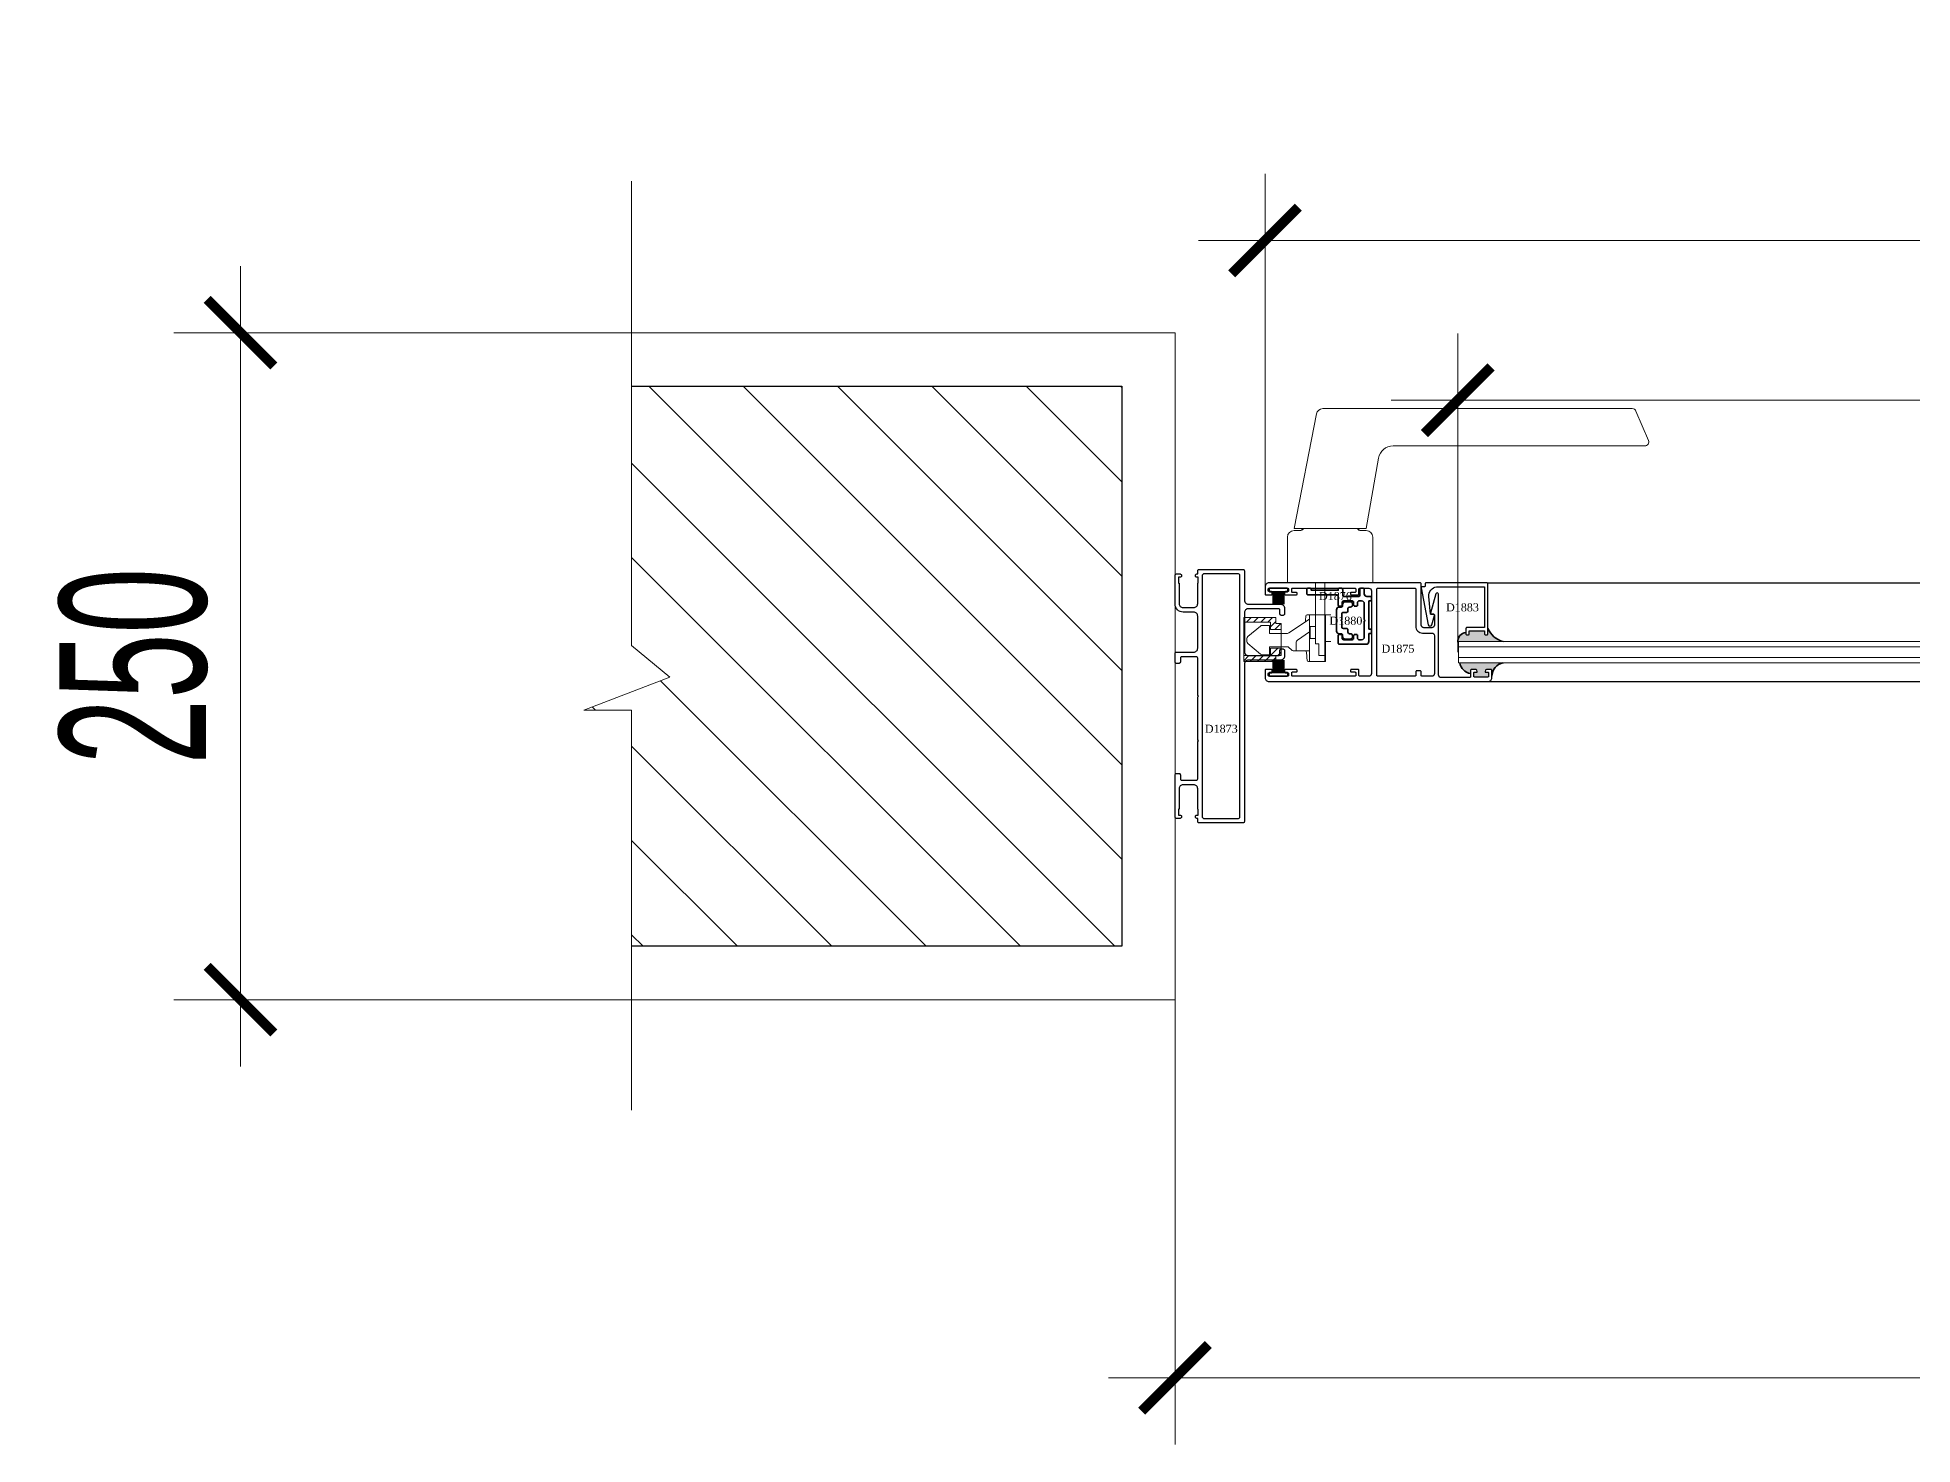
# Model space of a CAD drawing. Header units: millimetres. Extents: x 1336014 to 2939047, y -333549 to -60566.
# Drawn here: x 1472036 to 1472738, y -217175 to -216648 of the extents above; entities that cross this region are included whole.
import ezdxf

# ---------------------------------------------------------------- set-up
doc = ezdxf.new("R2010")
doc.units = ezdxf.units.MM
doc.header["$MEASUREMENT"] = 0
for name, color, linetype, lineweight in [('01.Cut', 255, 'Continuous', 35), ('08.Dim', 156, 'Continuous', 15), ('09.Hatch', 250, 'Continuous', 5), ('Khóa cửa nhôm', 56, 'Continuous', 5), ('kính', 54, 'Continuous', 9), ('nep', 9, 'Continuous', 15), ('wall', 4, 'Continuous', 9)]:
    doc.layers.add(name, color=color, linetype=linetype, lineweight=lineweight)
doc.layers.add('I. Hatch', color=8, linetype='Continuous')
doc.styles.add('(Mark cn big5)', font='', dxfattribs={"height": 9})
doc.styles.add('TT5_Text Dim', font='hoatbif.shx', dxfattribs={"width": 0.6})
doc.styles.get('(Mark cn big5)').set_extended_font_data('经典宋体繁')
doc.dimstyles.new('TT5_Dim 1-25', dxfattribs={"dimscale": 25, "dimtxt": 2.2, "dimasz": 1, "dimexe": 1, "dimexo": 0, "dimgap": 0.5, "dimtad": 1, "dimdec": 0, "dimzin": 0, "dimdsep": 46, "dimtxsty": 'TT5_Text Dim', "dimblk": 'ARCHTICK', "dimcen": 0, "dimdle": 1, "dimclrd": 256, "dimclre": 256, "dimclrt": 1, "dimadec": 0, "dimazin": 0, "dimtfac": 0.015, "dimtdec": 0, "dimtix": 1, "dimtmove": 2, "dimatfit": 3, "dimldrblk": 'DOT', "dimfxl": 1, "dimtolj": 1, "dimtzin": 0, "dimlwd": -1, "dimlwe": -1, "dimarcsym": 1})

# ---------------------------------------------------------------- blocks, each defined once
blk = doc.blocks.new('ron cửa trượt xingfa 95')
for p, q in [((-2.05, 1.41), (-2.05, 6)), ((-1.65, 1.41), (-1.65, 6)), ((-1.25, 1.41), (-1.25, 6)), ((-0.85, 1.41), (-0.85, 6)), ((-0.45, 1.41), (-0.45, 6)), ((-0.05, 1.41), (-0.05, 6)), ((0.35, 1.41), (0.35, 6)), ((0.75, 1.41), (0.75, 6)), ((1.15, 1.41), (1.15, 6)), ((1.55, 1.41), (1.55, 6)), ((1.95, 1.41), (1.95, 6))]:
    blk.add_line(p, q)
blk.add_lwpolyline([(3.14, 0.01), (-3.23, 0.01, -0.414214), (-3.53, 0.31), (-3.53, 1.11, -0.414214), (-3.23, 1.41), (3.14, 1.41, -0.414214), (3.44, 1.11), (3.44, 0.31, -0.414214)], format="xyb", close=True)
blk = doc.blocks.new('_ARCHTICK')
at = {"const_width": 0.15}
blk.add_lwpolyline([(-0.5, -0.5), (0.5, 0.5)], dxfattribs=at)
blk = doc.blocks.new('*D2208')
at = {"layer": '08.Dim', "ltscale": 200, "transparency": 16777216}
for p, q in [((1472567.95, -216878.03), (1472567.95, -216758.55)), ((1473031.71, -216878.03), (1473031.71, -216758.55)), ((1472542.95, -216783.55), (1473056.71, -216783.55))]:
    blk.add_line(p, q, dxfattribs=at)
at = {"layer": 'Defpoints', "color": 0, "ltscale": 200, "transparency": 16777216}
for p in [(1473031.71, -216783.55), (1472567.95, -216878.03), (1473031.71, -216878.03)]:
    blk.add_point(p, dxfattribs=at)
at = {"layer": '08.Dim', "ltscale": 200, "transparency": 16777216, "xscale": 25, "yscale": 25, "zscale": 25, "rotation": 180}
blk.add_blockref('_ARCHTICK', (1472567.95, -216783.55), dxfattribs=at)
at = {"layer": '08.Dim', "ltscale": 200, "transparency": 16777216, "xscale": 25, "yscale": 25, "zscale": 25}
blk.add_blockref('_ARCHTICK', (1473031.71, -216783.55), dxfattribs=at)
at = {"layer": '08.Dim', "color": 1, "ltscale": 200, "transparency": 16777216, "insert": (1472799.83, -216743.55), "char_height": 55, "attachment_point": 5, "style": 'TT5_Text Dim'}
blk.add_mtext('\\A1;464', dxfattribs=at)
blk = doc.blocks.new('_DOT')
blk.add_line((-0.5, 0), (-1, 0))
at = {"const_width": 0.5}
blk.add_lwpolyline([(-0.25, 0, 1), (0.25, 0, 1)], format="xyb", close=True, dxfattribs=at)
blk = doc.blocks.new('*D2211')
at = {"layer": '08.Dim', "ltscale": 200, "transparency": 16777216}
for p, q in [((1472495.72, -216854.03), (1472495.72, -216698.69)), ((1473103.47, -216853.53), (1473103.47, -216698.69)), ((1472470.72, -216723.69), (1473128.47, -216723.69))]:
    blk.add_line(p, q, dxfattribs=at)
at = {"layer": 'Defpoints', "color": 0, "ltscale": 200, "transparency": 16777216}
for p in [(1473103.47, -216723.69), (1472495.72, -216854.03), (1473103.47, -216853.53)]:
    blk.add_point(p, dxfattribs=at)
at = {"layer": '08.Dim', "ltscale": 200, "transparency": 16777216, "xscale": 25, "yscale": 25, "zscale": 25, "rotation": 180}
blk.add_blockref('_ARCHTICK', (1472495.72, -216723.69), dxfattribs=at)
at = {"layer": '08.Dim', "ltscale": 200, "transparency": 16777216, "xscale": 25, "yscale": 25, "zscale": 25}
blk.add_blockref('_ARCHTICK', (1473103.47, -216723.69), dxfattribs=at)
at = {"layer": '08.Dim', "color": 1, "ltscale": 200, "transparency": 16777216, "insert": (1472799.59, -216683.69), "char_height": 55, "attachment_point": 5, "style": 'TT5_Text Dim'}
blk.add_mtext('\\A1;608', dxfattribs=at)
blk = doc.blocks.new('*D2212')
at = {"layer": '08.Dim', "ltscale": 200, "transparency": 16777216}
for p, q in [((1472461.98, -216939.81), (1472461.98, -217175.03)), ((1473661.71, -216939.83), (1473661.71, -217175.03)), ((1472436.98, -217150.03), (1473686.71, -217150.03))]:
    blk.add_line(p, q, dxfattribs=at)
at = {"layer": 'Defpoints', "color": 0, "ltscale": 200, "transparency": 16777216}
for p in [(1472461.98, -216939.81), (1473661.71, -216939.83), (1473661.71, -217150.03)]:
    blk.add_point(p, dxfattribs=at)
at = {"layer": '08.Dim', "ltscale": 200, "transparency": 16777216, "xscale": 25, "yscale": 25, "zscale": 25, "rotation": 180}
blk.add_blockref('_ARCHTICK', (1472461.98, -217150.03), dxfattribs=at)
at = {"layer": '08.Dim', "ltscale": 200, "transparency": 16777216, "xscale": 25, "yscale": 25, "zscale": 25}
blk.add_blockref('_ARCHTICK', (1473661.71, -217150.03), dxfattribs=at)
at = {"layer": '08.Dim', "color": 1, "ltscale": 200, "transparency": 16777216, "insert": (1473061.84, -217110.03), "char_height": 55, "attachment_point": 5, "style": 'TT5_Text Dim'}
blk.add_mtext('\\A1;1200', dxfattribs=at)
blk = doc.blocks.new('tay nam khoa cua truot xingfa 95')
at = {"linetype": 'Continuous'}
h = blk.add_hatch(dxfattribs=at)
h.set_pattern_fill('ANSI31', color=28, scale=0.6, style=0)
h.set_pattern_definition([(45, (-5592.2417, 6701.1846), (-1.3470384, 1.3470384), [])])
h.paths.add_polyline_path([(-22.34, -35.1), (-22.34, -37.85), (-18.34, -37.85), (-18.34, -35.6), (-20.34, -35.6), (-20.34, -33.35), (-32.34, -33.35), (-32.34, -35.1)])
h.paths.add_polyline_path([(-20.34, -49.85), (-20.34, -47.6), (-18.34, -47.6), (-18.34, -44.85), (-22.34, -44.85), (-22.34, -47.6), (-32.34, -47.6), (-32.34, -49.85)])
for p, q in [((-5.15, 42.98), (-13.5, 0)), ((113.26, 45), (-2.69, 45)), ((119.31, 33.09), (114.65, 44.09)), ((117.93, 31), (23.58, 31)), ((13.5, 0), (18.16, 26.46)), ((-13.5, 0), (13.5, 0)), ((13.25, 0), (-13.25, 0)), ((-10.03, 0), (10.43, 0)), ((10.43, 0), (13.5, 0)), ((-16, -20.2), (-16, -3.2)), ((-13.5, -0.7), (-11.5, -0.7)), ((11.5, -0.7), (13.5, -0.7)), ((16, -20.2), (16, -3.2)), ((-5.46, -43.2), (-5.46, -20.2)), ((-1.96, -47.5), (-1.96, -20.2)), ((-15.46, -39.1), (-7.71, -33.93)), ((-8.63, -32.27), (0.21, -32.27)), ((-7.71, -49.77), (-7.71, -32.27)), ((-4.3, -32.27), (0.25, -32.27)), ((-1.71, -49.77), (-1.71, -32.27)), ((-31.21, -41.23), (-31.21, -42.3)), ((-30.85, -40.47), (-26.13, -36.5)), ((-25.48, -36.27), (-22.71, -36.27)), ((-22.71, -39.27), (-22.71, -36.27)), ((-22.71, -39.27), (-16.01, -39.27)), ((-7.71, -38.74), (-12.26, -41.78)), ((-5.46, -36.7), (-7.46, -36.7)), ((-7.46, -41.2), (-7.46, -36.7)), ((-5.46, -41.2), (-7.46, -41.2)), ((-5.46, -40.33), (-5.46, -43.2)), ((-5.46, -43.2), (-5.46, -41.2)), ((-1.96, -36.03), (-1.96, -49.77)), ((-30.85, -43.07), (-26.13, -47.03)), ((-22.71, -47.27), (-25.48, -47.27)), ((-22.71, -47.27), (-22.71, -44.27)), ((-22.71, -44.27), (-16.12, -44.27)), ((-14.5, -45.47), (-15.42, -44.56)), ((-13.8, -45.77), (-7.71, -45.77)), ((-12.71, -42.61), (-12.71, -45.77)), ((-4.16, -43.2), (-5.46, -43.2)), ((-4.16, -47.5), (-4.16, -43.2)), ((-1.96, -47.5), (-4.16, -47.5)), ((-1.71, -42.27), (-1.71, -44.77)), ((-1.71, -42.27), (0.25, -42.27)), ((-1.71, -49.77), (-8.11, -49.77))]:
    blk.add_line(p, q, dxfattribs=at)
blk.add_line((-16, -20.2), (16, -20.2))
at = {"color": 28, "linetype": 'Continuous'}
for p, q in [((-20.34, -33.35), (-32.34, -33.35)), ((-32.34, -49.85), (-32.34, -33.35)), ((-22.34, -35.1), (-32.34, -35.1)), ((-22.34, -35.1), (-22.34, -37.85)), ((-20.34, -35.6), (-20.34, -33.35)), ((-18.34, -37.85), (-22.34, -37.85)), ((-18.34, -35.6), (-20.34, -35.6)), ((-18.34, -35.6), (-18.34, -47.6)), ((-22.34, -47.6), (-32.34, -47.6)), ((-22.34, -44.85), (-22.34, -47.6)), ((-18.34, -44.85), (-22.34, -44.85)), ((-20.34, -47.6), (-20.34, -49.85)), ((-20.34, -47.6), (-18.34, -47.6)), ((-32.34, -49.85), (-20.34, -49.85))]:
    blk.add_line(p, q, dxfattribs=at)
at = {"linetype": 'Continuous'}
for centre, radius, start, end in [((-2.69, 42.5), 2.5, 90, 169), ((113.26, 43.5), 1.5, 23, 89.99936), ((23.58, 25.5), 5.5, 90.00003, 170), ((117.93, 32.5), 1.5, 269.99984, 23), ((-11.5, 0.8), 1.5, 270, 327.76905), ((-11.3, 0.8), 1.5, 270, 327.76905), ((11.5, 0.8), 1.5, 212.23095, 270), ((11.7, 0.8), 1.5, 212.23095, 270), ((-13.5, -3.2), 2.5, 90, 180), ((13.5, -3.2), 2.5, 0, 90), ((110.79, -37.27), 120, 177.84191, 178.87853), ((-8.63, -32.77), 0.5, 90, 177.84191), ((-30.21, -41.23), 1, 130, 180), ((-25.48, -37.27), 1, 90, 130), ((-16.01, -38.27), 1, 270, 303.69007), ((-11.71, -42.61), 1, 123.69007, 180), ((-30.21, -42.3), 1, 180, 230), ((-25.48, -46.27), 1, 230, 270), ((-16.12, -45.27), 1, 45, 90), ((-13.8, -44.77), 1, 225, 270), ((110.79, -37.27), 120, 184.06185, 185.76326), ((-8.11, -49.27), 0.5, 185.76326, 270)]:
    blk.add_arc(centre, radius, start, end, dxfattribs=at)
blk = doc.blocks.new('*D2218')
at = {"layer": '08.Dim', "ltscale": 200, "transparency": 16777216}
for p, q in [((1472111.69, -217033.28), (1472111.69, -216733.28)), ((1472258.21, -216758.28), (1472086.69, -216758.28)), ((1472258.21, -217008.28), (1472086.69, -217008.28))]:
    blk.add_line(p, q, dxfattribs=at)
at = {"layer": 'Defpoints', "color": 0, "ltscale": 200, "transparency": 16777216}
for p in [(1472111.69, -216758.28), (1472258.21, -216758.28), (1472258.21, -217008.28)]:
    blk.add_point(p, dxfattribs=at)
at = {"layer": '08.Dim', "ltscale": 200, "transparency": 16777216, "xscale": 25, "yscale": 25, "zscale": 25}
for p, rotation in [((1472111.69, -216758.28), 90), ((1472111.69, -217008.28), 270)]:
    blk.add_blockref('_ARCHTICK', p, dxfattribs=dict(at, rotation=rotation))
at = {"layer": '08.Dim', "color": 1, "ltscale": 200, "transparency": 16777216, "insert": (1472071.69, -216883.28), "char_height": 55, "attachment_point": 5, "rotation": 90, "style": 'TT5_Text Dim'}
blk.add_mtext('\\A1;250', dxfattribs=at)

msp = doc.modelspace()

# ---------------------------------------------------------------- hatches: boundary and pattern name
at = {"layer": '01.Cut'}
for points in [[(1472579.21, -216869.1), (1472579.21, -216871.23, -0.414214), (1472578.91, -216871.53), (1472578.31, -216871.53, -0.414214), (1472578.01, -216871.23), (1472578.01, -216869.98), (1472572.21, -216869.98), (1472572.21, -216871.23, -0.414214), (1472571.91, -216871.53), (1472571.31, -216871.53, -0.414214), (1472571.01, -216871.23), (1472571.01, -216870.64, 0.424996), (1472567.97, -216874.27), (1472568.22, -216874.03), (1472584.93, -216874.03, -0.234607)], [(1472584.93, -216882.03), (1472568.67, -216882.03, 0.317646), (1472572.72, -216886.03), (1472572.72, -216884.83, -0.414214), (1472573.02, -216884.53), (1472574.78, -216884.53, -0.339454), (1472575.07, -216884.75), (1472575.21, -216885.28, -0.493145), (1472575.02, -216885.53), (1472574.22, -216885.53, 0.414214), (1472573.92, -216885.83), (1472573.92, -216887.03, 0.414214), (1472574.22, -216887.33), (1472579.22, -216887.33, 0.414214), (1472579.52, -216887.03), (1472579.52, -216885.83, 0.414214), (1472579.22, -216885.53), (1472578.42, -216885.53, -0.493145), (1472578.23, -216885.28), (1472578.37, -216884.75, -0.339454), (1472578.66, -216884.53), (1472580.42, -216884.53, -0.414214), (1472580.72, -216884.83), (1472580.72, -216886.99, -0.367208)]]:
    msp.add_hatch(color=256, dxfattribs=at).paths.add_polyline_path(points)
at = {"layer": '09.Hatch', "ltscale": 0.5}
h = msp.add_hatch(dxfattribs=at)
h.set_pattern_fill('ANSI31', color=256, scale=200, angle=180, style=0)
h.set_pattern_definition([(315, (1466694.88, -216193.586), (-17.67767, -17.67767), [])])
h.paths.add_polyline_path([(1472441.98, -216988.28), (1472258.21, -216988.28), (1472258.21, -216899.74), (1472240.33, -216899.74), (1472272.62, -216887.41), (1472258.21, -216875.54), (1472258.21, -216778.28), (1472441.98, -216778.28)])

# ---------------------------------------------------------------- linework, layer by layer
at = {"layer": '01.Cut', "lineweight": 25}
for points in [[(1472464.38, -216939.81, -0.414214), (1472463.88, -216940.31), (1472462.48, -216940.31, -0.414214), (1472461.98, -216939.81), (1472461.98, -216924.01, -0.414214), (1472462.48, -216923.51), (1472463.48, -216923.51, -0.414214), (1472463.98, -216924.01), (1472463.98, -216925.51, 0.414214), (1472464.48, -216926.01), (1472469.98, -216926.01, 0.414214), (1472470.48, -216925.51), (1472470.48, -216911.51), (1472470.78, -216911.21), (1472470.48, -216910.91), (1472470.48, -216894.81), (1472470.78, -216894.51), (1472470.48, -216894.21), (1472470.48, -216880.21, 0.414214), (1472469.98, -216879.71), (1472464.48, -216879.71, 0.414214), (1472463.98, -216880.21), (1472463.98, -216881.71, -0.414214), (1472463.48, -216882.21), (1472462.48, -216882.21, -0.414214), (1472461.98, -216881.71), (1472461.98, -216878.51, -0.414214), (1472462.48, -216878.01), (1472468.98, -216878.01, 0.414214), (1472470.48, -216876.51), (1472470.48, -216864.51, 0.414214), (1472468.98, -216863.01), (1472464.98, -216863.01, -0.414214), (1472461.98, -216860.01), (1472461.98, -216849.21, -0.414214), (1472462.48, -216848.71), (1472463.88, -216848.71, -0.414214), (1472464.38, -216849.21), (1472464.38, -216849.41, -0.414214), (1472463.88, -216849.91), (1472463.28, -216849.91), (1472463.28, -216852.21), (1472463.48, -216852.21), (1472463.48, -216859.81, 0.414214), (1472464.98, -216861.31), (1472468.98, -216861.31, 0.414214), (1472470.48, -216859.81), (1472470.48, -216852.21), (1472470.68, -216852.21), (1472470.68, -216849.91), (1472470.08, -216849.91, -0.414214), (1472469.58, -216849.41), (1472469.58, -216849.21, -0.414214), (1472470.08, -216848.71), (1472470.48, -216848.71), (1472470.48, -216847.51, -0.414214), (1472470.98, -216847.01), (1472487.48, -216847.01, -0.414214), (1472487.98, -216847.51), (1472487.98, -216858.51, 0.414214), (1472489.48, -216860.01), (1472501.48, -216860.01, -0.414214), (1472502.98, -216861.51), (1472502.98, -216861.71), (1472502.98, -216863.71, -0.414214), (1472502.48, -216864.21), (1472501.78, -216864.21, -0.414214), (1472501.28, -216863.71), (1472501.28, -216862.21, 0.414214), (1472500.78, -216861.71), (1472489.48, -216861.71, 0.414214), (1472487.98, -216863.21), (1472487.98, -216877.81, 0.414214), (1472489.48, -216879.31), (1472500.78, -216879.31, 0.414214), (1472501.28, -216878.81), (1472501.28, -216877.31, -0.414214), (1472501.78, -216876.81), (1472502.48, -216876.81, -0.414214), (1472502.98, -216877.31), (1472502.98, -216879.31), (1472502.98, -216879.51, -0.414214), (1472501.48, -216881.01), (1472489.48, -216881.01, 0.414214), (1472487.98, -216882.51), (1472487.98, -216941.51, -0.414214), (1472487.48, -216942.01), (1472470.98, -216942.01, -0.414214), (1472470.48, -216941.51), (1472470.48, -216940.31), (1472470.08, -216940.31, -0.414214), (1472469.58, -216939.81), (1472469.58, -216939.61, -0.414214), (1472470.08, -216939.11), (1472470.68, -216939.11), (1472470.68, -216936.81), (1472470.48, -216936.81), (1472470.48, -216929.21, 0.414214), (1472468.98, -216927.71), (1472464.98, -216927.71, 0.414214), (1472463.48, -216929.21), (1472463.48, -216936.81), (1472463.28, -216936.81), (1472463.28, -216939.11), (1472463.88, -216939.11, -0.414214), (1472464.38, -216939.61)], [(1472486.28, -216849.21, 0.414214), (1472485.78, -216848.71), (1472472.68, -216848.71, 0.414214), (1472472.18, -216849.21), (1472472.18, -216939.81, 0.414214), (1472472.68, -216940.31), (1472485.78, -216940.31, 0.414214), (1472486.28, -216939.81)], [(1472573.02, -216884.53, 0.414214), (1472572.72, -216884.83), (1472572.72, -216887.23, -0.414214), (1472572.42, -216887.53), (1472561.72, -216887.53, -0.414214), (1472560.72, -216886.53), (1472560.72, -216856.33, 0.873366), (1472559.74, -216856.19), (1472557.73, -216863.45, 0.49569), (1472558.02, -216863.83), (1472558.92, -216863.83, -0.414214), (1472559.22, -216864.13), (1472559.22, -216867.83, -0.414214), (1472558.22, -216868.83), (1472555.22, -216868.83, -0.414214), (1472554.22, -216867.83), (1472554.22, -216852.33, 0.414214), (1472553.92, -216852.03), (1472497.22, -216852.03, 0.414214), (1472495.72, -216853.53), (1472495.72, -216856.23, 0.414214), (1472496.02, -216856.53), (1472498.12, -216856.53, 0.414214), (1472498.42, -216856.23), (1472498.42, -216855.63, 0.414214), (1472498.12, -216855.33), (1472497.22, -216855.33, -0.414214), (1472496.92, -216855.03), (1472496.92, -216854.33, -0.414214), (1472497.22, -216854.03), (1472504.22, -216854.03, -0.414214), (1472504.52, -216854.33), (1472504.52, -216855.03, -0.414214), (1472504.22, -216855.33), (1472503.32, -216855.33, 0.414214), (1472503.02, -216855.63), (1472503.02, -216856.23, 0.414214), (1472503.32, -216856.53), (1472505.72, -216856.53), (1472507.42, -216856.53, 0.414214), (1472507.72, -216856.23), (1472507.72, -216855.93, 0.414214), (1472507.42, -216855.63), (1472506.02, -216855.63, -0.414214), (1472505.72, -216855.33), (1472505.72, -216854.33, -0.414214), (1472506.02, -216854.03), (1472529.42, -216854.03, -0.414214), (1472529.72, -216854.33), (1472529.72, -216855.33, -0.414214), (1472529.42, -216855.63), (1472528.02, -216855.63, 0.414214), (1472527.72, -216855.93), (1472527.72, -216856.23, 0.414214), (1472528.02, -216856.53), (1472530.62, -216856.53, 0.414214), (1472530.92, -216856.23), (1472530.92, -216854.33, -0.414214), (1472531.22, -216854.03), (1472534.62, -216854.03, -0.414214), (1472535.62, -216855.03), (1472535.62, -216886.03, -0.414214), (1472534.62, -216887.03), (1472531.22, -216887.03, -0.414214), (1472530.92, -216886.73), (1472530.92, -216884.83, 0.414214), (1472530.62, -216884.53), (1472528.02, -216884.53, 0.414214), (1472527.72, -216884.83), (1472527.72, -216885.13, 0.414214), (1472528.02, -216885.43), (1472529.42, -216885.43, -0.414214), (1472529.72, -216885.73), (1472529.72, -216886.73, -0.414214), (1472529.42, -216887.03), (1472506.02, -216887.03, -0.414214), (1472505.72, -216886.73), (1472505.72, -216885.73, -0.414214), (1472506.02, -216885.43), (1472507.42, -216885.43, 0.414214), (1472507.72, -216885.13), (1472507.72, -216884.83, 0.414214), (1472507.42, -216884.53), (1472505.72, -216884.53), (1472503.32, -216884.53, 0.414214), (1472503.02, -216884.83), (1472503.02, -216885.43, 0.414214), (1472503.32, -216885.73), (1472504.22, -216885.73, -0.414214), (1472504.52, -216886.03), (1472504.52, -216886.73, -0.414214), (1472504.22, -216887.03), (1472497.22, -216887.03, -0.414214), (1472496.92, -216886.73), (1472496.92, -216886.03, -0.414214), (1472497.22, -216885.73), (1472498.12, -216885.73, 0.414214), (1472498.42, -216885.43), (1472498.42, -216884.83, 0.414214), (1472498.12, -216884.53), (1472496.02, -216884.53, 0.414214), (1472495.72, -216884.83), (1472495.72, -216887.53, 0.414214), (1472497.22, -216889.03), (1472579.22, -216889.03, 0.414214), (1472580.72, -216887.53), (1472580.72, -216884.83, 0.414214), (1472580.42, -216884.53), (1472578.66, -216884.53, 0.339454), (1472578.37, -216884.75), (1472578.23, -216885.28, 0.493145), (1472578.42, -216885.53), (1472579.22, -216885.53, -0.414214), (1472579.52, -216885.83), (1472579.52, -216887.03, -0.414214), (1472579.22, -216887.33), (1472574.22, -216887.33, -0.414214), (1472573.92, -216887.03), (1472573.92, -216885.83, -0.414214), (1472574.22, -216885.53), (1472575.02, -216885.53, 0.493145), (1472575.21, -216885.28), (1472575.07, -216884.75, 0.339454), (1472574.78, -216884.53)], [(1472537.92, -216854.03), (1472551.92, -216854.03, -0.414214), (1472552.22, -216854.33), (1472552.22, -216868.33, 0.414214), (1472554.72, -216870.83), (1472558.22, -216870.83, -0.414214), (1472559.22, -216871.83), (1472559.22, -216886.03, -0.414214), (1472558.22, -216887.03), (1472554.52, -216887.03, -0.414214), (1472554.22, -216886.73), (1472554.22, -216885.33, 0.414214), (1472553.92, -216885.03), (1472552.52, -216885.03, 0.414214), (1472552.22, -216885.33), (1472552.22, -216886.73, -0.414214), (1472551.92, -216887.03), (1472537.92, -216887.03, -0.414214), (1472537.62, -216886.73), (1472537.62, -216854.33, -0.414214)]]:
    msp.add_lwpolyline(points, format="xyb", close=True, dxfattribs=at)
at = {"layer": '01.Cut', "color": 6, "lineweight": 25}
msp.add_lwpolyline([(1472578.91, -216852.03), (1472556.02, -216852.03, 0.414214), (1472555.72, -216852.33), (1472555.72, -216853.23, -0.414214), (1472555.42, -216853.53), (1472554.52, -216853.53, 0.467924), (1472554.22, -216853.88), (1472556.79, -216867.71, 0.800406), (1472558.26, -216867.77), (1472559.21, -216864.21, 0.493145), (1472558.92, -216863.83), (1472557.72, -216863.83), (1472557.04, -216857.12, -0.380274), (1472560.03, -216853.53), (1472578.01, -216853.53), (1472578.01, -216868.78), (1472571.31, -216868.78, 0.414214), (1472571.01, -216869.08), (1472571.01, -216871.23, 0.414214), (1472571.31, -216871.53), (1472571.91, -216871.53, 0.414214), (1472572.21, -216871.23), (1472572.21, -216869.98), (1472578.01, -216869.98), (1472578.01, -216871.23, 0.414214), (1472578.31, -216871.53), (1472578.91, -216871.53, 0.414214), (1472579.21, -216871.23), (1472579.21, -216852.33, 0.414214)], format="xyb", close=True, dxfattribs=at)
at = {"layer": '01.Cut'}
for points in [[(1472534.62, -216869.33), (1472534.62, -216858.83), (1472535.12, -216858.83, 0.414214), (1472535.62, -216858.33), (1472535.62, -216857.63, 0.414214), (1472535.12, -216857.13), (1472533.92, -216857.13, -0.414214), (1472532.92, -216856.13), (1472532.92, -216854.53, 0.414214), (1472532.42, -216854.03), (1472531.72, -216854.03, 0.414214), (1472531.22, -216854.53), (1472531.22, -216856.63, -0.414214), (1472530.72, -216857.13), (1472525.32, -216857.13, -0.414214), (1472524.82, -216856.63), (1472524.82, -216854.53, 0.414214), (1472524.32, -216854.03), (1472523.62, -216854.03, 0.414214), (1472523.12, -216854.53), (1472523.12, -216854.83), (1472513.02, -216854.83), (1472513.02, -216854.53, 0.414214), (1472512.52, -216854.03), (1472511.82, -216854.03, 0.414214), (1472511.32, -216854.53), (1472511.32, -216856.03, 0.414214), (1472511.82, -216856.53), (1472522.62, -216856.53, -0.414214), (1472523.12, -216857.03), (1472523.12, -216860.33, 0.414214), (1472523.62, -216860.83), (1472524.12, -216860.83, 0.414214), (1472524.62, -216860.33), (1472524.62, -216859.33, -0.414214), (1472525.12, -216858.83), (1472528.42, -216858.83, -0.414214), (1472528.92, -216859.33), (1472528.92, -216860.33, 0.414214), (1472529.42, -216860.83), (1472529.92, -216860.83, 0.414214), (1472530.42, -216860.33), (1472530.42, -216859.33, -0.414214), (1472530.92, -216858.83), (1472531.92, -216858.83, -0.414214), (1472532.92, -216859.83), (1472532.92, -216865.79), (1472533.22, -216866.09), (1472532.92, -216866.39), (1472532.92, -216872.33, -0.414214), (1472531.92, -216873.33), (1472530.92, -216873.33, -0.414214), (1472530.42, -216872.83), (1472530.42, -216871.83, 0.414214), (1472529.92, -216871.33), (1472529.42, -216871.33, 0.414214), (1472528.92, -216871.83), (1472528.92, -216872.83, -0.414214), (1472528.42, -216873.33), (1472525.12, -216873.33, -0.414214), (1472524.62, -216872.83), (1472524.62, -216871.83, 0.414214), (1472524.12, -216871.33), (1472523.62, -216871.33, 0.414214), (1472523.12, -216871.83), (1472523.12, -216874.53, 0.414214), (1472523.62, -216875.03), (1472533.62, -216875.03, 0.414214), (1472534.62, -216874.03), (1472534.62, -216871.03), (1472535.12, -216871.03, 0.414214), (1472535.62, -216870.53), (1472535.62, -216869.83, 0.414214), (1472535.12, -216869.33)], [(1472523.5, -216861.11), (1472524.3, -216861.11, 0.414214), (1472524.8, -216860.61), (1472524.8, -216860.11, -0.414214), (1472525.8, -216859.11), (1472527.6, -216859.11, -0.414214), (1472528.6, -216860.11, -0.414214), (1472527.6, -216861.11), (1472527.3, -216861.11, 0.414214), (1472526.8, -216861.61), (1472526.8, -216862.61, -0.414214), (1472526.3, -216863.11), (1472525, -216863.11, 0.414214), (1472524.5, -216863.61), (1472524.5, -216865.81), (1472524.2, -216866.11), (1472524.5, -216866.41), (1472524.5, -216868.61, 0.414214), (1472525, -216869.11), (1472526.3, -216869.11, -0.414214), (1472526.8, -216869.61), (1472526.8, -216870.61, 0.414214), (1472527.3, -216871.11), (1472527.6, -216871.11, -0.414214), (1472528.6, -216872.11, -0.414214), (1472527.6, -216873.11), (1472525.8, -216873.11, -0.414214), (1472524.8, -216872.11), (1472524.8, -216871.61, 0.414214), (1472524.3, -216871.11), (1472523.5, -216871.11, -0.414214), (1472522.5, -216870.11), (1472522.5, -216862.11, -0.414214)]]:
    msp.add_lwpolyline(points, format="xyb", close=True, dxfattribs=at)
at = {"layer": '01.Cut', "ltscale": 0.15}
for centre, radius, start, end in [((1472571.24, -216873.92), 3.29, 94.01455, 186.11583), ((1472573.52, -216881.16), 4.93, 190.14573, 260.63469), ((1472585.75, -216886.99), 5.03, 99.33848, 179.99302)]:
    msp.add_arc(centre, radius, start, end, dxfattribs=at)
at = {"layer": '01.Cut'}
msp.add_arc((1472587.04, -216865.8), 8.49, 202.84147, 255.65435, dxfattribs=at)
at = {"layer": 'I. Hatch', "ltscale": 0.15}
for p, q in [((1472578.91, -216852.03), (1473020.28, -216852.03)), ((1472579.22, -216889.03), (1473019.97, -216889.03))]:
    msp.add_line(p, q, dxfattribs=at)
at = {"layer": 'kính'}
for points in [[(1473031.95, -216876.03), (1473029.95, -216874.03), (1472568.19, -216874.03), (1472568.19, -216876.03), (1472568.19, -216880.03), (1472568.19, -216882.03), (1473029.95, -216882.03), (1473031.95, -216880.03)], [(1473031.95, -216880.03), (1472568.19, -216880.03), (1472568.19, -216876.03), (1473031.95, -216876.03)]]:
    msp.add_lwpolyline(points, close=True, dxfattribs=at)
at = {"layer": 'nep', "ltscale": 0.5}
msp.add_lwpolyline([(1472258.21, -217049.67), (1472258.21, -216899.74), (1472240.33, -216899.74), (1472272.62, -216887.41), (1472258.21, -216875.54), (1472258.21, -216701.42)], dxfattribs=at)
at = {"layer": 'nep'}
msp.add_lwpolyline([(1472258.21, -217008.28), (1472461.98, -217008.28), (1472461.98, -216758.28), (1472258.21, -216758.28)], dxfattribs=at)
at = {"layer": 'wall', "color": 0, "lineweight": 30}
msp.add_lwpolyline([(1472258.21, -216778.28), (1472441.98, -216778.28), (1472441.98, -216988.28), (1472258.21, -216988.28)], dxfattribs=at)

# ---------------------------------------------------------------- block references
at = {"layer": '01.Cut', "rotation": 180}
msp.add_blockref('ron cửa trượt xingfa 95', (1472500.68, -216854.02), dxfattribs=at)
at = {"layer": '01.Cut', "xscale": -1}
msp.add_blockref('ron cửa trượt xingfa 95', (1472500.68, -216887.02), dxfattribs=at)
at = {"layer": 'Khóa cửa nhôm'}
msp.add_blockref('tay nam khoa cua truot xingfa 95', (1472520.09, -216831.71), dxfattribs=at)

# ---------------------------------------------------------------- texts
at = {"layer": '01.Cut', "char_height": 3, "attachment_point": 4, "style": '(Mark cn big5)'}
for s, insert in [('{\\fVNI-Franko|b0|i0|c0|p2; \\fVNI-Times|b0|i0|c0|p2;D1876}', (1472514.8, -216857)), ('{\\fVNI-Franko|b0|i0|c0|p2; \\fVNI-Times|b0|i0|c0|p2;D1880}', (1472518.74, -216866.23)), ('{\\fVNI-Franko|b0|i0|c0|p2; \\fVNI-Times|b0|i0|c0|p2;D1883}', (1472562.42, -216861.23)), ('{\\fVNI-Franko|b0|i0|c0|p2; \\fVNI-Times|b0|i0|c0|p2;D1875}', (1472538.26, -216876.71)), ('{\\fVNI-Franko|b0|i0|c0|p2; \\fVNI-Times|b0|i0|c0|p2;D1873}', (1472472.03, -216906.73))]:
    msp.add_mtext(s, dxfattribs=dict(at, insert=insert))

# ---------------------------------------------------------------- dimensions: what is measured, and where the dimension line sits
at = {"layer": '08.Dim', "ltscale": 200}
for base, p1, p2, picture, middle in [((1473103.47, -216723.69), (1472495.72, -216854.03), (1473103.47, -216853.53), '*D2211', (1472799.59, -216683.69)), ((1473031.71, -216783.55), (1472567.95, -216878.03), (1473031.71, -216878.03), '*D2208', (1472799.83, -216743.55)), ((1473661.71, -217150.03), (1472461.98, -216939.81), (1473661.71, -216939.83), '*D2212', (1473061.84, -217110.03))]:
    dim = msp.add_linear_dim(base=base, p1=p1, p2=p2, dimstyle='TT5_Dim 1-25', dxfattribs=at)
    dim.commit()
    dim.dimension.update_dxf_attribs({"geometry": picture, "text_midpoint": middle})
dim = msp.add_linear_dim(base=(1472111.69, -216758.28), p1=(1472258.21, -217008.28), p2=(1472258.21, -216758.28), angle=90, dimstyle='TT5_Dim 1-25', dxfattribs=at)
dim.commit()
dim.dimension.update_dxf_attribs({"geometry": '*D2218', "text_midpoint": (1472071.69, -216883.28)})

doc.saveas('drawing.dxf')
